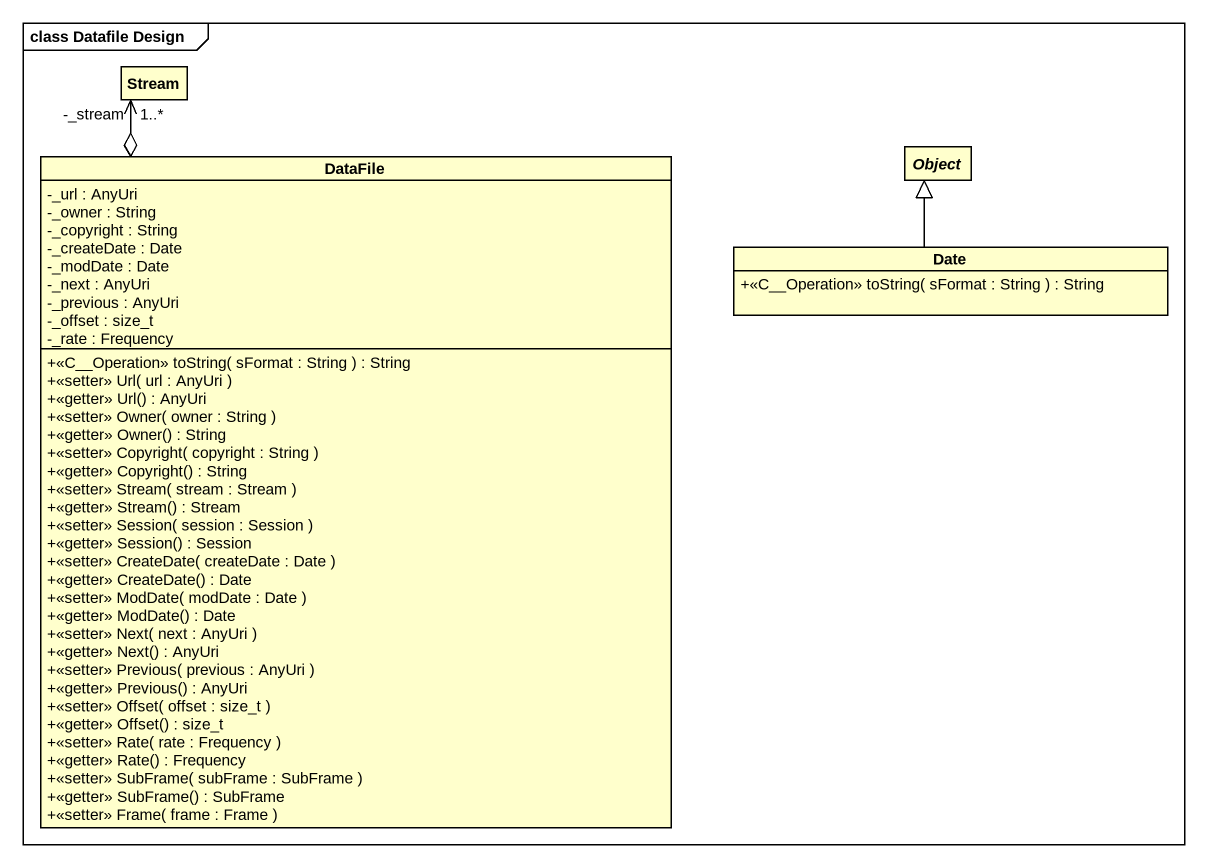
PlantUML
@startuml
mainframe class Datafile Design
hide circle
hide empty members
skinparam classAttributeIconSize 0
class Stream
class DataFile {
  -_url : AnyUri
  -_owner : String
  -_copyright : String
  -_createDate : Date
  -_modDate : Date
  -_next : AnyUri
  -_previous : AnyUri
  -_offset : size_t
  -_rate : Frequency
  +<<C__Operation>> toString( sFormat : String ) : String
  +<<setter>> Url( url : AnyUri )
  +<<getter>> Url() : AnyUri
  +<<setter>> Owner( owner : String )
  +<<getter>> Owner() : String
  +<<setter>> Copyright( copyright : String )
  +<<getter>> Copyright() : String
  +<<setter>> Stream( stream : Stream )
  +<<getter>> Stream() : Stream
  +<<setter>> Session( session : Session )
  +<<getter>> Session() : Session
  +<<setter>> CreateDate( createDate : Date )
  +<<getter>> CreateDate() : Date
  +<<setter>> ModDate( modDate : Date )
  +<<getter>> ModDate() : Date
  +<<setter>> Next( next : AnyUri )
  +<<getter>> Next() : AnyUri
  +<<setter>> Previous( previous : AnyUri )
  +<<getter>> Previous() : AnyUri
  +<<setter>> Offset( offset : size_t )
  +<<getter>> Offset() : size_t
  +<<setter>> Rate( rate : Frequency )
  +<<getter>> Rate() : Frequency
  +<<setter>> SubFrame( subFrame : SubFrame )
  +<<getter>> SubFrame() : SubFrame
  +<<setter>> Frame( frame : Frame )
}
abstract class "Object" as Object_
class Date {
  +<<C__Operation>> toString( sFormat : String ) : String
}
DataFile o-up-> "-_stream\n1..*" Stream
Date -up-|> Object_
@enduml
